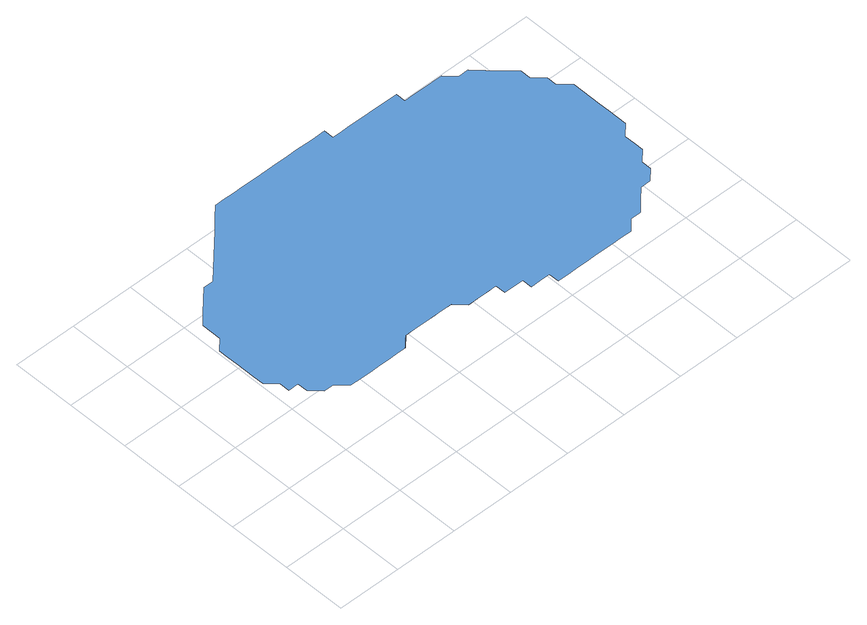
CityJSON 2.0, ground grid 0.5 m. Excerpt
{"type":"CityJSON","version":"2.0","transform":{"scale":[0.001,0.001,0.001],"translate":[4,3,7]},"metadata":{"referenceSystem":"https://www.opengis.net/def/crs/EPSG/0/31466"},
"CityObjects":{
"waterbody1":{"type":"WaterBody","attributes":{"description":"Lake of the Karlsruhe Institute of Technology","name":"Lake KIT","class":"1060","LandElementProperties.state":"existing","LandElementProperties.material":"water"},"geometry":[{"type":"MultiSurface","lod":"3","boundaries":[[[0,1,2]],[[3,2,4]],[[5,2,1]],[[6,4,7]],[[5,4,2]],[[8,7,9]],[[10,7,4]],[[11,9,12]],[[13,9,7]],[[4,5,10]],[[14,15,16]],[[17,12,18]],[[19,12,9]],[[7,10,13]],[[20,10,5]],[[21,22,15]],[[16,18,14]],[[23,18,12]],[[9,13,19]],[[24,13,10]],[[15,14,21]],[[25,14,18]],[[12,19,23]],[[26,19,13]],[[10,20,24]],[[22,21,27]],[[28,21,14]],[[18,23,25]],[[29,23,19]],[[13,24,26]],[[30,24,20]],[[31,27,21]],[[14,25,28]],[[32,25,23]],[[19,26,29]],[[33,26,24]],[[21,28,31]],[[34,28,25]],[[23,29,32]],[[35,29,26]],[[24,30,33]],[[27,31,36]],[[37,31,28]],[[25,32,34]],[[38,32,29]],[[26,33,35]],[[39,33,30]],[[40,36,31]],[[28,34,37]],[[41,34,32]],[[29,35,38]],[[42,35,33]],[[31,37,40]],[[43,37,34]],[[32,38,41]],[[33,39,42]],[[36,40,44]],[[45,40,37]],[[38,35,46]],[[34,41,43]],[[35,42,46]],[[46,47,38]],[[48,42,39]],[[49,44,40]],[[41,38,47]],[[37,43,45]],[[50,46,42]],[[43,41,51]],[[40,45,49]],[[52,45,43]],[[41,47,51]],[[53,47,46]],[[42,48,50]],[[44,49,54]],[[55,49,45]],[[43,51,52]],[[56,51,47]],[[46,50,53]],[[57,50,48]],[[58,54,49]],[[45,52,55]],[[59,52,51]],[[47,53,56]],[[60,53,50]],[[49,55,58]],[[61,55,52]],[[51,56,59]],[[62,56,53]],[[50,57,60]],[[54,58,63]],[[64,58,55]],[[52,59,61]],[[65,59,56]],[[53,60,62]],[[66,60,57]],[[67,63,58]],[[55,61,64]],[[68,61,59]],[[56,62,65]],[[66,57,69]],[[70,62,60]],[[58,64,67]],[[71,64,61]],[[59,65,68]],[[72,65,62]],[[60,66,70]],[[73,66,69]],[[63,67,74]],[[75,67,64]],[[61,68,71]],[[76,68,65]],[[62,70,72]],[[77,70,66]],[[78,74,67]],[[64,71,75]],[[79,71,68]],[[65,72,76]],[[80,72,70]],[[66,73,77]],[[67,75,78]],[[81,75,71]],[[68,76,79]],[[82,76,72]],[[70,77,80]],[[83,77,73]],[[74,78,84]],[[85,78,75]],[[71,79,81]],[[86,79,76]],[[72,80,82]],[[87,80,77]],[[88,84,78]],[[75,81,85]],[[89,81,79]],[[76,82,86]],[[90,82,80]],[[77,83,87]],[[78,85,88]],[[91,85,81]],[[79,86,89]],[[92,86,82]],[[80,87,90]],[[93,87,83]],[[84,88,94]],[[95,88,85]],[[81,89,91]],[[96,89,86]],[[82,90,92]],[[97,90,87]],[[98,94,88]],[[85,91,95]],[[99,91,89]],[[86,92,96]],[[100,92,90]],[[87,93,97]],[[88,95,98]],[[101,95,91]],[[89,96,99]],[[102,96,92]],[[90,97,100]],[[94,98,103]],[[104,98,95]],[[91,99,101]],[[105,99,96]],[[92,100,102]],[[106,103,98]],[[95,101,104]],[[107,101,99]],[[96,102,105]],[[98,104,106]],[[108,104,101]],[[99,105,107]],[[103,106,109]],[[110,106,104]],[[101,107,108]],[[111,109,106]],[[104,108,110]],[[106,110,111]],[[109,111,112]],[[57,69,73,83,93,113,114,115,116,117,118,119,120,121,122,123,124,125,126,127,128,129,130,131,132,133,134,135,136,137,138,139,140,141,142,143,144,145,146,147,148,149,150,151,152,153,154,155,156,157,158,159,160,161,162,163,164,165,166,167,168,169,170,171,172,173,174,175,176,177,178,179,180,181,182,183,184,185,186,187,188,189,190,191,192,193,194,195,196,197,198,199,200,201,202,203,204,205,206,207,1,5,20,30,39,48]]],"semantics":{"surfaces":[{"type":"WaterGroundSurface"},{"type":"WaterSurface"}],"values":[0,0,0,0,0,0,0,0,0,0,0,0,0,0,0,0,0,0,0,0,0,0,0,0,0,0,0,0,0,0,0,0,0,0,0,0,0,0,0,0,0,0,0,0,0,0,0,0,0,0,0,0,0,0,0,0,0,0,0,0,0,0,0,0,0,0,0,0,0,0,0,0,0,0,0,0,0,0,0,0,0,0,0,0,0,0,0,0,0,0,0,0,0,0,0,0,0,0,0,0,0,0,0,0,0,0,0,0,0,0,0,0,0,0,0,0,0,0,0,0,0,0,0,0,0,0,0,0,0,0,0,0,0,0,0,0,0,0,0,0,0,0,0,0,0,0,0,0,0,0,0,0,0,0,0,0,0,0,0,0,0,0,0,0,0,0,0,0,0,0,0,0,0,0,0,0,0,0,0,1]}}]}
},
"vertices":[
[1040,680,989],[1120,600,999],[1120,680,989],[1040,760,979],[1120,760,979],[1200,680,999],[1040,840,959],[1120,840,959],[1040,920,939],[1120,920,919],[1200,760,979],[1040,1000,899],[1120,1000,909],[1200,840,949],[1120,1160,769],[1040,1240,779],[1040,1160,819],[1040,1080,809],[1120,1080,859],[1200,920,929],[1280,680,999],[1120,1240,669],[1040,1320,799],[1200,1000,889],[1280,760,979],[1200,1080,839],[1280,840,959],[1120,1320,699],[1200,1160,749],[1280,920,929],[1360,680,999],[1200,1240,659],[1280,1000,869],[1360,760,979],[1280,1080,799],[1360,840,949],[1200,1320,649],[1280,1160,769],[1360,920,929],[1440,680,999],[1280,1240,659],[1360,1000,859],[1440,760,979],[1360,1080,789],[1280,1320,629],[1360,1160,749],[1440,840,959],[1440,920,939],[1520,680,999],[1360,1240,659],[1520,760,979],[1440,1000,879],[1440,1080,789],[1520,840,959],[1360,1320,599],[1440,1160,719],[1520,920,949],[1600,680,999],[1440,1240,649],[1520,1000,899],[1600,760,979],[1520,1080,839],[1600,840,949],[1440,1320,589],[1520,1160,719],[1600,920,929],[1680,680,979],[1520,1240,639],[1600,1000,909],[1680,600,999],[1680,760,959],[1600,1080,839],[1680,840,939],[1760,600,999],[1520,1320,589],[1600,1160,729],[1680,920,929],[1760,680,979],[1600,1240,649],[1680,1000,849],[1760,760,959],[1680,1080,739],[1760,840,939],[1840,600,999],[1600,1320,579],[1680,1160,729],[1760,920,919],[1840,680,979],[1680,1240,659],[1760,1000,799],[1840,760,959],[1760,1080,739],[1840,840,939],[1920,600,999],[1680,1320,609],[1760,1160,729],[1840,920,879],[1920,680,979],[1760,1240,659],[1840,1000,789],[1920,760,969],[1840,1080,779],[1920,840,909],[1760,1320,579],[1840,1160,719],[1920,920,809],[1840,1240,649],[1920,1000,789],[1920,1080,739],[1840,1320,599],[1920,1160,689],[1920,1240,639],[1920,1320,589],[1920,520,999],[2000,520,999],[2080,520,999],[2080,440,999],[2160,440,999],[2240,440,999],[2240,360,999],[2320,360,999],[2400,360,999],[2480,360,999],[2560,360,999],[2640,360,999],[2720,360,999],[2800,360,999],[2880,360,999],[2960,440,999],[3040,440,999],[3120,520,999],[3200,600,999],[3280,600,999],[3360,680,999],[3360,760,999],[3440,840,999],[3440,920,999],[3440,1000,999],[3520,1080,999],[3520,1160,999],[3520,1240,999],[3520,1320,999],[3520,1400,999],[3520,1480,999],[3520,1560,999],[3440,1640,999],[3440,1720,999],[3360,1800,999],[3360,1880,999],[3280,1960,999],[3200,2040,999],[3120,2120,999],[3040,2120,999],[2960,2200,999],[2880,2200,999],[2800,2200,999],[2720,2200,999],[2640,2200,999],[2640,2280,999],[2560,2280,999],[2480,2280,999],[2400,2280,999],[2320,2280,999],[2240,2280,999],[2160,2280,999],[2080,2280,999],[2080,2360,999],[2000,2360,999],[1920,2360,999],[1840,2360,999],[1760,2360,999],[1680,2360,999],[1520,2360,999],[1440,2360,999],[1360,2360,999],[1280,2360,999],[1200,2360,999],[1120,2360,999],[1040,2280,999],[960,2200,999],[880,2120,999],[800,2040,999],[720,1960,999],[640,1880,999],[560,1880,999],[480,1800,999],[400,1720,999],[320,1640,999],[320,1560,999],[320,1480,999],[240,1400,999],[240,1320,999],[240,1240,999],[240,1160,999],[240,1080,999],[240,1000,999],[320,920,999],[320,840,999],[400,840,999],[400,760,999],[480,680,999],[560,680,999],[640,600,999],[720,600,999],[800,600,999],[880,600,999],[960,600,999],[1040,600,999]
]}
